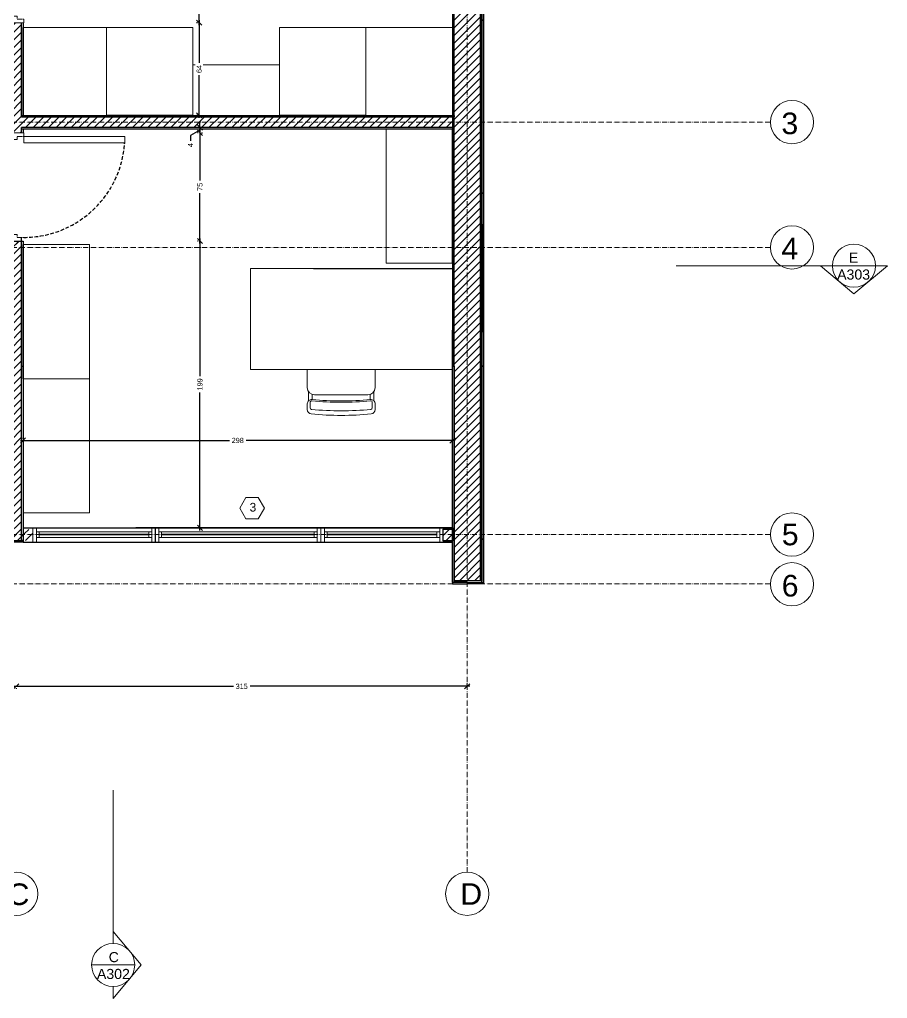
# Model space of a CAD drawing. Header units: centimetres. Extents: x -1332 to 7887, y -608 to 4152.
# Drawn here: x 3954 to 4556, y -608 to 71 of the extents above; entities that cross this region are included whole.
import ezdxf

# ---------------------------------------------------------------- set-up
doc = ezdxf.new("R2010")
doc.units = ezdxf.units.CM
doc.header["$MEASUREMENT"] = 0
for name, pattern in [('ACAD_ISO10W100', [18, 12, -3, 0, -3]), ('CENTER', [2, 1.25, -0.25, 0.25, -0.25]), ('HIDDEN', [0.375, 0.25, -0.125])]:
    doc.linetypes.add(name, pattern=pattern)
doc.layers.get('DEFPOINTS').update_dxf_attribs({"color": 210})
doc.layers.add('ARREDI', color=252, linetype='Continuous', lineweight=18)
doc.layers.add('NUMERAZIONE', color=30, linetype='Continuous', lineweight=5)
for name, color, linetype in [('INFISSI', 130, 'Continuous'), ('quote nuove', 253, 'Continuous'), ('STRUTTURA', 7, 'Continuous')]:
    doc.layers.add(name, color=color, linetype=linetype)
doc.styles.add('ARIAL', font='Arial.ttf')
doc.styles.get("Standard").update_dxf_attribs({"font": 'Arial.ttf'})
doc.dimstyles.new('TICK_36', dxfattribs={"dimtxt": 3.6, "dimasz": 3.6, "dimexe": 1.8, "dimexo": 1.2, "dimgap": 1.8, "dimtad": 0, "dimdec": 0, "dimzin": 0, "dimdsep": 46, "dimtxsty": 'ARIAL', "dimblk": 'OBLIQUE', "dimcen": 1.8, "dimdle": 1.8, "dimclrd": 256, "dimclrt": 256, "dimadec": 0, "dimazin": 0, "dimtfac": 1, "dimtdec": 0, "dimtmove": 1, "dimatfit": 3, "dimldrblk": 'OPEN90', "dimfxl": 1, "dimtfill": 1, "dimtolj": 1, "dimtzin": 0, "dimarcsym": 0})

# ---------------------------------------------------------------- blocks, each defined once
blk = doc.blocks.new('_Oblique')
at = {"color": 0, "linetype": 'ByBlock', "lineweight": -2}
blk.add_line((-0.5, -0.5), (0.5, 0.5), dxfattribs=at)
blk = doc.blocks.new('*D128')
at = {"layer": 'DEFPOINTS', "color": 0, "transparency": 16777216}
for p in [(3951.65, -391.09), (4264.42, -391.09), (4264.42, -391.09)]:
    blk.add_point(p, dxfattribs=at)
at = {"layer": 'quote nuove', "lineweight": -2, "transparency": 16777216}
for p, q in [((3949.85, -391.09), (4102.25, -391.09)), ((4266.22, -391.09), (4113.83, -391.09))]:
    blk.add_line(p, q, dxfattribs=at)
at = {"layer": 'quote nuove', "color": 0, "lineweight": -2, "transparency": 16777216}
for p, q in [((3951.65, -392.29), (3951.65, -392.89)), ((4264.42, -389.89), (4264.42, -389.29))]:
    blk.add_line(p, q, dxfattribs=at)
at = {"layer": 'quote nuove', "lineweight": -2, "transparency": 16777216, "xscale": 3.6, "yscale": 3.6, "zscale": 3.6, "rotation": 180}
blk.add_blockref('_Oblique', (3951.65, -391.09), dxfattribs=at)
at = {"layer": 'quote nuove', "lineweight": -2, "transparency": 16777216, "xscale": 3.6, "yscale": 3.6, "zscale": 3.6}
blk.add_blockref('_Oblique', (4264.42, -391.09), dxfattribs=at)
at = {"layer": 'quote nuove', "lineweight": 0, "transparency": 16777216, "insert": (4108.04, -391.09), "char_height": 3.6, "attachment_point": 5, "style": 'ARIAL', "bg_fill": 3, "box_fill_scale": 1.25, "bg_fill_color": 256, "bg_fill_true_color": 13158600, "bg_fill_transparency": 0}
blk.add_mtext('\\A1;315', dxfattribs=at)
blk = doc.blocks.new('_Open90')
at = {"color": 0, "linetype": 'ByBlock', "lineweight": -2}
for p, q in [((0, 0), (-1, 0)), ((-0.5, 0.5), (0, 0)), ((0, 0), (-0.5, -0.5))]:
    blk.add_line(p, q, dxfattribs=at)
blk = doc.blocks.new('*D180')
at = {"layer": 'DEFPOINTS', "color": 0, "transparency": 16777216}
for p in [(3956.4, -220.54), (4254.2, -220.54), (4254.2, -220.54)]:
    blk.add_point(p, dxfattribs=at)
at = {"layer": 'quote nuove', "lineweight": -2, "transparency": 16777216}
for p, q in [((3954.6, -220.54), (4099.49, -220.54)), ((4256, -220.54), (4111.11, -220.54))]:
    blk.add_line(p, q, dxfattribs=at)
at = {"layer": 'quote nuove', "color": 0, "lineweight": -2, "transparency": 16777216}
for p, q in [((3956.4, -219.34), (3956.4, -218.74)), ((4254.2, -219.34), (4254.2, -218.74))]:
    blk.add_line(p, q, dxfattribs=at)
at = {"layer": 'quote nuove', "lineweight": -2, "transparency": 16777216, "xscale": 3.6, "yscale": 3.6, "zscale": 3.6, "rotation": 180}
blk.add_blockref('_Oblique', (3956.4, -220.54), dxfattribs=at)
at = {"layer": 'quote nuove', "lineweight": -2, "transparency": 16777216, "xscale": 3.6, "yscale": 3.6, "zscale": 3.6}
blk.add_blockref('_Oblique', (4254.2, -220.54), dxfattribs=at)
at = {"layer": 'quote nuove', "lineweight": 0, "transparency": 16777216, "insert": (4105.3, -220.54), "char_height": 3.6, "attachment_point": 5, "style": 'ARIAL', "bg_fill": 3, "box_fill_scale": 1.25, "bg_fill_color": 256, "bg_fill_true_color": 13158600, "bg_fill_transparency": 0}
blk.add_mtext('\\A1;298', dxfattribs=at)
blk = doc.blocks.new('*D138')
at = {"layer": 'DEFPOINTS', "color": 0, "transparency": 16777216}
for p in [(4078.55, 69.29), (4078.55, 5.01), (4078.55, 5.01)]:
    blk.add_point(p, dxfattribs=at)
at = {"layer": 'quote nuove', "color": 0, "lineweight": -2, "transparency": 16777216}
for p, q in [((4077.35, 69.29), (4076.75, 69.29)), ((4077.35, 5.01), (4076.75, 5.01))]:
    blk.add_line(p, q, dxfattribs=at)
at = {"layer": 'quote nuove', "lineweight": -2, "transparency": 16777216}
for p, q in [((4078.55, 71.09), (4078.55, 41.53)), ((4078.55, 3.21), (4078.55, 32.77))]:
    blk.add_line(p, q, dxfattribs=at)
at = {"layer": 'quote nuove', "lineweight": -2, "transparency": 16777216, "xscale": 3.6, "yscale": 3.6, "zscale": 3.6}
for p, rotation in [((4078.55, 69.29), 90), ((4078.55, 5.01), 270)]:
    blk.add_blockref('_Oblique', p, dxfattribs=dict(at, rotation=rotation))
at = {"layer": 'quote nuove', "lineweight": 0, "transparency": 16777216, "insert": (4078.55, 37.15), "char_height": 3.6, "attachment_point": 5, "rotation": 90, "style": 'ARIAL', "bg_fill": 3, "box_fill_scale": 1.25, "bg_fill_color": 256, "bg_fill_true_color": 13158600, "bg_fill_transparency": 0}
blk.add_mtext('\\A1;64', dxfattribs=at)
blk = doc.blocks.new('*D139')
at = {"layer": 'DEFPOINTS', "color": 0, "transparency": 16777216}
for p in [(4078.55, 144.29), (4078.55, 144.29), (4078.55, 69.29)]:
    blk.add_point(p, dxfattribs=at)
at = {"layer": 'quote nuove', "color": 0, "lineweight": -2, "transparency": 16777216}
for p, q in [((4077.35, 144.29), (4076.75, 144.29)), ((4077.35, 69.29), (4076.75, 69.29))]:
    blk.add_line(p, q, dxfattribs=at)
at = {"layer": 'quote nuove', "lineweight": -2, "transparency": 16777216}
for p, q in [((4078.55, 146.09), (4078.55, 111.17)), ((4078.55, 67.49), (4078.55, 102.41))]:
    blk.add_line(p, q, dxfattribs=at)
at = {"layer": 'quote nuove', "lineweight": -2, "transparency": 16777216, "xscale": 3.6, "yscale": 3.6, "zscale": 3.6}
for p, rotation in [((4078.55, 144.29), 90), ((4078.55, 69.29), 270)]:
    blk.add_blockref('_Oblique', p, dxfattribs=dict(at, rotation=rotation))
at = {"layer": 'quote nuove', "lineweight": 0, "transparency": 16777216, "insert": (4078.55, 106.79), "char_height": 3.6, "attachment_point": 5, "rotation": 90, "style": 'ARIAL', "bg_fill": 3, "box_fill_scale": 1.25, "bg_fill_color": 256, "bg_fill_true_color": 13158600, "bg_fill_transparency": 0}
blk.add_mtext('\\A1;75', dxfattribs=at)
blk = doc.blocks.new('*D189')
at = {"layer": 'DEFPOINTS', "color": 0, "transparency": 16777216}
for p in [(4079.08, -3.49), (4079.08, -7.08), (4079.08, -7.08)]:
    blk.add_point(p, dxfattribs=at)
at = {"layer": 'quote nuove', "lineweight": -2, "transparency": 16777216}
for p, q in [((4079.08, -3.49), (4079.08, 0.11)), ((4079.08, -5.28), (4072.58, -9.07)), ((4079.08, -3.49), (4079.08, -7.08)), ((4079.08, -3.49), (4079.08, -7.08)), ((4072.58, -9.07), (4072.58, -12.67)), ((4079.08, -7.08), (4079.08, -10.68))]:
    blk.add_line(p, q, dxfattribs=at)
at = {"layer": 'quote nuove', "color": 0, "lineweight": -2, "transparency": 16777216}
for p, q in [((4077.88, -3.49), (4077.28, -3.49)), ((4077.88, -7.08), (4077.28, -7.08))]:
    blk.add_line(p, q, dxfattribs=at)
at = {"layer": 'quote nuove', "lineweight": -2, "transparency": 16777216, "xscale": 3.6, "yscale": 3.6, "zscale": 3.6}
for p, rotation in [((4079.08, -3.49), 270), ((4079.08, -7.08), 90)]:
    blk.add_blockref('_Oblique', p, dxfattribs=dict(at, rotation=rotation))
at = {"layer": 'quote nuove', "lineweight": 0, "transparency": 16777216, "insert": (4072.58, -15.71), "char_height": 3.6, "attachment_point": 5, "rotation": 90, "style": 'ARIAL', "bg_fill": 3, "box_fill_scale": 1.25, "bg_fill_color": 256, "bg_fill_true_color": 13158600, "bg_fill_transparency": 0}
blk.add_mtext('\\A1;4', dxfattribs=at)
blk = doc.blocks.new('*D140')
at = {"layer": 'DEFPOINTS', "color": 0, "transparency": 16777216}
for p in [(4079.08, -7.08), (4079.08, -82.17), (4079.08, -82.17)]:
    blk.add_point(p, dxfattribs=at)
at = {"layer": 'quote nuove', "lineweight": -2, "transparency": 16777216}
for p, q in [((4079.08, -5.28), (4079.08, -40.25)), ((4079.08, -83.97), (4079.08, -49))]:
    blk.add_line(p, q, dxfattribs=at)
at = {"layer": 'quote nuove', "color": 0, "lineweight": -2, "transparency": 16777216}
for p, q in [((4080.28, -7.08), (4080.88, -7.08)), ((4077.88, -82.17), (4077.28, -82.17))]:
    blk.add_line(p, q, dxfattribs=at)
at = {"layer": 'quote nuove', "lineweight": -2, "transparency": 16777216, "xscale": 3.6, "yscale": 3.6, "zscale": 3.6}
for p, rotation in [((4079.08, -7.08), 90), ((4079.08, -82.17), 270)]:
    blk.add_blockref('_Oblique', p, dxfattribs=dict(at, rotation=rotation))
at = {"layer": 'quote nuove', "lineweight": 0, "transparency": 16777216, "insert": (4079.08, -44.63), "char_height": 3.6, "attachment_point": 5, "rotation": 90, "style": 'ARIAL', "bg_fill": 3, "box_fill_scale": 1.25, "bg_fill_color": 256, "bg_fill_true_color": 13158600, "bg_fill_transparency": 0}
blk.add_mtext('\\A1;75', dxfattribs=at)
blk = doc.blocks.new('*D190')
at = {"layer": 'DEFPOINTS', "color": 0, "transparency": 16777216}
for p in [(4079.08, -82.17), (4079.08, -281.09), (4079.08, -281.09)]:
    blk.add_point(p, dxfattribs=at)
at = {"layer": 'quote nuove', "lineweight": -2, "transparency": 16777216}
for p, q in [((4079.08, -80.37), (4079.08, -176.02)), ((4079.08, -282.89), (4079.08, -187.24))]:
    blk.add_line(p, q, dxfattribs=at)
at = {"layer": 'quote nuove', "color": 0, "lineweight": -2, "transparency": 16777216}
for p, q in [((4077.88, -82.17), (4077.28, -82.17)), ((4077.88, -281.09), (4077.28, -281.09))]:
    blk.add_line(p, q, dxfattribs=at)
at = {"layer": 'quote nuove', "lineweight": -2, "transparency": 16777216, "xscale": 3.6, "yscale": 3.6, "zscale": 3.6}
for p, rotation in [((4079.08, -82.17), 90), ((4079.08, -281.09), 270)]:
    blk.add_blockref('_Oblique', p, dxfattribs=dict(at, rotation=rotation))
at = {"layer": 'quote nuove', "lineweight": 0, "transparency": 16777216, "insert": (4079.08, -181.63), "char_height": 3.6, "attachment_point": 5, "rotation": 90, "style": 'ARIAL', "bg_fill": 3, "box_fill_scale": 1.25, "bg_fill_color": 256, "bg_fill_true_color": 13158600, "bg_fill_transparency": 0}
blk.add_mtext('\\A1;199', dxfattribs=at)

msp = doc.modelspace()

# ---------------------------------------------------------------- hatches: boundary and pattern name
at = {"layer": 'ARREDI'}
h = msp.add_hatch(dxfattribs=at)
h.set_pattern_fill('ANSI31', color=0, scale=30)
h.paths.add_polyline_path([(3651.37, -84.15), (3699.94, -84.15), (3699.94, -83.09), (3645.9, -83.15), (3645.9, -86.59), (3651.37, -86.59)])
h.paths.add_polyline_path([(3651.37, -86.59), (3645.9, -86.59), (3645.9, -90.02), (3699.94, -90.02), (3699.94, -89.11), (3651.37, -89.11)])
h.paths.add_polyline_path([(3865.65, -82.92), (3776.61, -83.01), (3776.61, -86.59), (3865.65, -86.59)])
h.paths.add_polyline_path([(3865.65, -86.59), (3776.61, -86.59), (3776.61, -90.02), (3865.65, -90.03)])
h.paths.add_polyline_path([(3947.9, -86.59), (3865.65, -86.59), (3865.65, -90.03), (3947.9, -90.03)])
h.paths.add_polyline_path([(3947.9, -82.83), (3865.65, -82.92), (3865.65, -86.59), (3947.9, -86.59)])
h.paths.add_polyline_path([(3955.4, -82.17), (3951.65, -82.17), (3951.65, -86.59), (3955.4, -86.59)])
h.paths.add_polyline_path([(3951.65, -82.17), (3947.9, -82.17), (3947.9, -86.59), (3951.65, -86.59)])
h.paths.add_polyline_path([(3951.65, -285.84), (3865.65, -285.84), (3865.65, -289.99), (3951.65, -289.99)])
h.paths.add_polyline_path([(3955.4, -285.84), (3951.65, -285.84), (3951.65, -289.99), (3955.4, -289.99)])
h.paths.add_polyline_path([(3865.65, -285.84), (3850.9, -285.84), (3850.9, -289.99), (3865.65, -289.99)])
h.paths.add_polyline_path([(3865.65, -282.49), (3850.9, -282.49), (3850.9, -285.84), (3865.65, -285.84)])
h.paths.add_polyline_path([(3765.9, -285.84), (3645.9, -285.84), (3645.9, -288.99), (3645.9, -289.99), (3765.9, -289.99)])
h.paths.add_polyline_path([(3765.9, -282.49), (3689.16, -282.49), (3689.16, -285.84), (3765.9, -285.84)])
h.paths.add_polyline_path([(3689.16, -282.49), (3645.9, -282.49), (3645.9, -285.84), (3689.16, -285.84)])
h.paths.add_polyline_path([(3951.65, 0.29), (3947.9, 0.29), (3947.9, -7.17), (3951.65, -7.17)])
h.paths.add_polyline_path([(3951.65, 69.29), (3947.9, 69.29), (3947.9, 0.29), (3951.65, 0.29)])
h.paths.add_polyline_path([(4254.2, 4.01), (3955.4, 4.01), (3955.4, 6.01), (3955.4, 69.29), (3951.65, 69.29), (3951.65, 0.29), (4254.2, 0.29)])
h.paths.add_polyline_path([(4254.2, 0.29), (3951.65, 0.29), (3951.65, -7.17), (3955.4, -7.17), (3955.4, -4.49), (3955.4, -3.49), (4254.2, -3.49)])
h.paths.add_polyline_path([(4089.78, -3.49), (4089.78, 3.01)])
h = msp.add_hatch(dxfattribs=at)
h.set_pattern_fill('ANSI31', color=0, scale=30)
h.paths.add_polyline_path([(3947.9, -282.49), (3865.65, -282.49), (3865.65, -285.84), (3947.9, -285.84)])
h.paths.add_polyline_path([(3955.4, -82.83), (3951.65, -82.83), (3951.65, -285.84), (3955.4, -285.84)])
h.paths.add_polyline_path([(3951.65, -86.59), (3947.9, -86.59), (3947.9, -168.99), (3947.9, -281.49), (3947.9, -289.99), (3951.65, -289.99)])
at = {"layer": 'STRUTTURA'}
h = msp.add_hatch(dxfattribs=at)
h.set_pattern_fill('ANSI31', color=0, scale=30)
h.paths.add_polyline_path([(4274.56, 429.95), (4255.4, 429.82), (4255.4, -317.79), (4274.61, -317.79)])
h = msp.add_hatch(dxfattribs=at)
h.set_pattern_fill('ANSI31', color=256, scale=30)
h.paths.add_polyline_path([(4247.21, 409.45), (4247.21, 402.43), (4254.2, 402.43), (4254.2, 409.45)])
h.paths.add_polyline_path([(3955.4, 409.71), (3948.15, 409.71), (3948.15, 402.21), (3948.15, 144.29), (3955.4, 144.29), (3955.4, 311.01), (3955.4, 311.01)])
h.paths.add_polyline_path([(3948.15, 409.71), (3850.6, 409.71), (3850.6, 402.21), (3948.15, 402.21)])
h.paths.add_polyline_path([(3765.9, 409.71), (3645.9, 409.71), (3645.9, 408.71), (3645.9, 402.21), (3765.9, 402.21)])
h.paths.add_polyline_path([(3869.4, 402.21), (3861.9, 402.21), (3861.9, 281.21), (3861.9, 144.29), (3869.4, 144.29)])
h.paths.add_polyline_path([(3963.17, -282.17), (3957.5, -282.26), (3957.5, -289.9), (3963.17, -289.9)])
h.paths.add_polyline_path([(3957.45, -282.26), (3955.35, -282.26), (3955.4, -289.86), (3957.5, -289.86)])
h.paths.add_polyline_path([(4254.2, -282.08), (4247.85, -282.08), (4247.85, -290.08), (4254.2, -290.08)])

# ---------------------------------------------------------------- linework, layer by layer
at = {"layer": 'ARREDI'}
for p, q in [((4014.2, 5.01), (4014.2, 66.01)), ((4074.2, 66.01), (4074.2, 5.01)), ((4134.2, 5.01), (4134.2, 66.01)), ((4254.2, 66.01), (4194.2, 66.01)), ((4194.2, 66.01), (4194.2, 5.01)), ((4208.2, -4.49), (4208.2, -97.49)), ((3956.4, -84.7), (4002.4, -84.7)), ((4002.4, -84.7), (4002.4, -177.7)), ((4254.2, -101.25), (4114.2, -101.25)), ((4114.2, -101.25), (4114.2, -171.25)), ((4208.2, -97.49), (4254.2, -97.49)), ((4114.2, -171.25), (4254.2, -171.25)), ((4153.54, -183.87), (4153.54, -170.97)), ((4200.54, -170.97), (4200.54, -183.87)), ((4002.4, -177.7), (3956.4, -177.7)), ((4002.4, -270.7), (4002.4, -177.7)), ((4154.43, -193.01), (4154.43, -186.71)), ((4156.93, -192.19), (4156.93, -188.6)), ((4195.54, -188.87), (4158.54, -188.87)), ((4197.16, -192.19), (4197.16, -188.6)), ((4199.66, -193.01), (4199.66, -186.71)), ((4153.54, -199.16), (4153.54, -195.14)), ((4155.54, -198), (4155.54, -194.05)), ((4198.54, -194.05), (4198.54, -198)), ((4200.54, -195.14), (4200.54, -199.16)), ((3956.4, -270.7), (4002.4, -270.7))]:
    msp.add_line(p, q, dxfattribs=at)
at = {"layer": 'ARREDI', "lineweight": 0}
for p, q in [((4014.2, 66.01), (4014.2, 66.01)), ((4074.2, 66.01), (4074.2, 41.01)), ((4074.2, 40.01), (4074.2, 65.01)), ((4134.2, 41.01), (4134.2, 66.01)), ((4134.2, 66.01), (4194.2, 66.01)), ((4074.2, 5.01), (4074.2, 40.01)), ((4074.2, 5.01), (4074.2, 40.01)), ((4074.2, 40.01), (4134.2, 40.01))]:
    msp.add_line(p, q, dxfattribs=at)
at = {"layer": 'ARREDI'}
for centre, radius, start, end in [((4158.54, -183.87), 5, 180, 270), ((4195.54, -183.87), 5, 270, 0), ((4156.54, -195.14), 3, 84.35268, 180), ((4156.54, -194.05), 1, 84.35268, 180), ((4177.04, 13.26), 207.32, 264.35268, 275.64732), ((4177.04, 12.17), 205.32, 264.35268, 275.64732), ((4197.54, -195.14), 3, 0, 95.64732), ((4197.54, -194.05), 1, 0, 95.64732), ((4156.54, -199.16), 3, 180, 264.45941), ((4156.54, -198), 1, 180, 264.45941), ((4177.04, 12.17), 215.32, 264.45941, 275.54059), ((4177.04, 13.33), 213.32, 264.45941, 275.54059), ((4197.54, -198), 1, 275.54059, 0), ((4197.54, -199.16), 3, 275.54059, 0)]:
    msp.add_arc(centre, radius, start, end, dxfattribs=at)
at = {"layer": 'INFISSI', "linetype": 'ByBlock'}
for p, q in [((3956.4, -281.09), (4254.2, -281.08)), ((3956.4, -291.09), (4254.2, -291.08))]:
    msp.add_line(p, q, dxfattribs=at)
at = {"layer": 'INFISSI', "color": 4, "lineweight": 0}
for p, q in [((3965.67, -283.84), (3967.67, -283.84)), ((3967.67, -283.84), (3967.67, -287.84)), ((3967.67, -283.84), (4043.67, -283.84)), ((4045.67, -283.84), (4043.67, -283.84)), ((4043.67, -283.84), (4043.67, -287.84)), ((4043.67, -283.84), (4043.67, -287.84)), ((4045.67, -285.84), (4045.67, -283.84)), ((4050.52, -281.09), (4162.85, -281.09)), ((4050.52, -283.84), (4052.52, -283.84)), ((4052.52, -283.84), (4052.52, -287.84)), ((4063.99, -281.09), (4148.99, -281.09)), ((4160.35, -283.84), (4158.35, -283.84)), ((4158.35, -283.84), (4158.35, -287.84)), ((4158.35, -283.84), (4158.35, -287.84)), ((4160.35, -285.84), (4160.35, -283.84)), ((4162.85, -281.09), (4247.85, -281.09)), ((4165.35, -283.84), (4167.35, -283.84)), ((4167.35, -283.84), (4167.35, -287.84)), ((4167.35, -283.84), (4243.35, -283.84)), ((4245.35, -283.84), (4243.35, -283.84)), ((4243.35, -283.84), (4243.35, -287.84)), ((4243.35, -283.84), (4243.35, -287.84)), ((4245.35, -285.84), (4245.35, -283.84)), ((3965.67, -285.84), (3965.67, -287.84)), ((3967.67, -287.84), (3965.67, -287.84)), ((3965.67, -287.84), (3966.8, -287.84)), ((3967.67, -286.09), (3967.67, -285.59)), ((3967.67, -285.59), (4043.67, -285.59)), ((4043.67, -286.09), (3967.67, -286.09)), ((4043.67, -287.84), (3967.67, -287.84)), ((4043.67, -285.59), (4042.48, -285.59)), ((4042.48, -286.09), (4043.67, -286.09)), ((4043.67, -285.84), (4043.67, -285.59)), ((4043.67, -287.84), (4045.67, -287.84)), ((4050.52, -287.84), (4051.38, -287.84)), ((4052.52, -287.84), (4050.52, -287.84)), ((4050.52, -291.09), (4162.85, -291.09)), ((4052.52, -286.09), (4052.52, -285.59)), ((4158.35, -287.84), (4052.52, -287.84)), ((4063.99, -291.09), (4148.99, -291.09)), ((4158.35, -285.59), (4157.17, -285.59)), ((4157.17, -286.09), (4158.35, -286.09)), ((4158.35, -285.84), (4158.35, -285.59)), ((4158.35, -287.84), (4160.35, -287.84)), ((4162.85, -291.09), (4247.85, -291.09)), ((4167.35, -287.84), (4165.35, -287.84)), ((4167.35, -286.09), (4167.35, -285.59)), ((4167.35, -285.59), (4243.35, -285.59)), ((4243.35, -286.09), (4167.35, -286.09)), ((4243.35, -287.84), (4167.35, -287.84)), ((4243.35, -285.59), (4242.17, -285.59)), ((4242.17, -286.09), (4243.35, -286.09)), ((4243.35, -285.84), (4243.35, -285.59)), ((4243.35, -287.84), (4245.35, -287.84)), ((4247.85, -291.08), (4247.85, -290.08))]:
    msp.add_line(p, q, dxfattribs=at)
at = {"layer": 'INFISSI', "color": 4, "linetype": 'CENTER', "lineweight": 0}
for points in [[(3956.9, 71.79), (3956.9, 69.29), (3947.9, 69.29), (3947.9, 73.79), (3952.4, 73.79), (3952.4, 71.79), (3956.9, 71.79)], [(3956.9, -9.67), (3956.9, -7.17), (3947.9, -7.17), (3947.9, -11.67), (3952.4, -11.67), (3952.4, -9.67), (3956.9, -9.67)], [(3955.4, -79.67), (3955.4, -82.17), (3947.9, -82.17), (3947.9, -77.67), (3952.4, -77.67), (3952.4, -79.67), (3956.9, -79.67)]]:
    msp.add_lwpolyline(points, dxfattribs=at)
at = {"layer": 'INFISSI', "color": 4, "linetype": 'Continuous', "lineweight": 0}
msp.add_lwpolyline([(4026.9, -14.17), (3956.9, -14.17), (3956.9, -9.67), (4026.9, -9.67), (4026.9, -14.17)], dxfattribs=at)
at = {"layer": 'INFISSI', "color": 4, "linetype": 'ByBlock', "lineweight": 0}
for points in [[(3963.17, -281.09), (3965.67, -281.09), (3965.67, -291.09), (3963.17, -291.09)], [(4245.35, -281.09), (4247.85, -281.09), (4247.85, -291.09), (4245.35, -291.09)]]:
    msp.add_lwpolyline(points, close=True, dxfattribs=at)
at = {"layer": 'INFISSI', "linetype": 'ByBlock'}
for points in [[(4254.2, -281.09), (4034.54, -281.09)], [(4039.05, -291.09), (4254.2, -291.09)]]:
    msp.add_lwpolyline(points, dxfattribs=at)
at = {"layer": 'INFISSI', "color": 4, "lineweight": 0}
for points in [[(4045.67, -281.09), (4048.17, -281.09), (4048.17, -291.09), (4045.67, -291.09)], [(4048.02, -281.09), (4050.52, -281.09), (4050.52, -291.09), (4048.02, -291.09)], [(4160.35, -281.09), (4162.85, -281.09), (4162.85, -291.09), (4160.35, -291.09)], [(4162.85, -281.09), (4165.35, -281.09), (4165.35, -291.09), (4162.85, -291.09)]]:
    msp.add_lwpolyline(points, close=True, dxfattribs=at)
at = {"layer": 'INFISSI', "color": 4, "linetype": 'HIDDEN', "lineweight": -2, "ltscale": 10}
msp.add_arc((3956.8, -9.4), 70.27, 270.08643, 356.10934, dxfattribs=at)
at = {"layer": 'NUMERAZIONE', "lineweight": 0}
for p, q in [((4509.3, -99.31), (4409.3, -99.31)), ((4532.54, -118.71), (4509.3, -99.31)), ((4509.3, -99.31), (4555.78, -99.31)), ((4532.54, -118.71), (4555.78, -99.31)), ((4018.91, -569.39), (4018.81, -463.03)), ((4038.3, -584.35), (4018.91, -561.11)), ((4033.86, -584.35), (4003.96, -584.35)), ((4038.3, -584.35), (4018.91, -607.59)), ((4018.91, -607.59), (4018.91, -599.3))]:
    msp.add_line(p, q, dxfattribs=at)
at = {"layer": 'NUMERAZIONE'}
msp.add_lwpolyline([(4123.79, -267.5), (4119.51, -260.09), (4110.96, -260.09), (4106.69, -267.5), (4110.96, -274.9), (4119.51, -274.9)], close=True, dxfattribs=at)
at = {"layer": 'NUMERAZIONE', "lineweight": 0}
for centre in [(4532.54, -99.31), (4018.91, -584.35)]:
    msp.add_circle(centre, 14.95, dxfattribs=at)
at = {"layer": 'quote nuove', "color": 253, "linetype": 'ACAD_ISO10W100', "lineweight": 0, "ltscale": 0.3}
for p, q in [((4264.42, -520.09), (4264.41, 632.12)), ((4474.61, 0.29), (3624.3, 0.29)), ((4474.61, -86.59), (3622.84, -86.59)), ((4474.61, -285.84), (3624.3, -285.84)), ((4474.61, -320.09), (3624.3, -320.09))]:
    msp.add_line(p, q, dxfattribs=at)
at = {"layer": 'quote nuove', "color": 253, "lineweight": 0}
for centre in [(4489.61, 0.29), (4489.61, -86.59), (4489.61, -285.81), (4489.61, -320.3), (3951.65, -535.04), (4264.41, -535)]:
    msp.add_circle(centre, 15, dxfattribs=at)
at = {"layer": 'STRUTTURA'}
for p, q in [((4275.81, 265.21), (4275.81, 65.21)), ((3956.4, 6.01), (3956.4, 66.01)), ((3955.4, 4.01), (3955.4, 6.01)), ((3955.4, 5.01), (4254.2, 5.01)), ((3955.4, 4.01), (4254.2, 4.01)), ((3956.4, 5.01), (3956.4, 6.01)), ((4074.2, 5.01), (4014.2, 5.01)), ((4194.2, 5.01), (4134.2, 5.01)), ((4255.4, 5.01), (4255.4, 4.01)), ((4254.13, -3.49), (3955.4, -3.49)), ((3955.4, -4.49), (3955.4, -3.49)), ((4254.2, -4.49), (3955.4, -4.49)), ((4254.2, -4.49), (4208.2, -4.49)), ((4254.2, -4.49), (4219.2, -4.49)), ((4254.2, -97.49), (4254.2, -4.49)), ((4275.81, -145.49), (4275.81, -70.49)), ((3948.9, -82.17), (3956.4, -82.17)), ((3956.4, -177.7), (3956.4, -84.7)), ((3956.4, -90.7), (3956.4, -150.7)), ((4254.2, -214.01), (4254.2, -144.01)), ((4275.81, -145.49), (4275.81, -220.49)), ((4254.2, -214.01), (4254.2, -154.01)), ((4254.2, -282.08), (4247.85, -282.08)), ((4254.2, -281.08), (4254.2, -282.08)), ((4247.85, -290.08), (4254.2, -290.08))]:
    msp.add_line(p, q, dxfattribs=at)
at = {"layer": 'STRUTTURA', "lineweight": 0}
msp.add_line((4074.2, 66.01), (3956.4, 66.01), dxfattribs=at)
at = {"layer": 'STRUTTURA', "linetype": 'Continuous'}
msp.add_line((4157.86, -101.25), (4254.2, -101.25), dxfattribs=at)
at = {"layer": 'STRUTTURA'}
for points in [[(4255.4, 429.82), (4273.41, 429.82), (4273.41, -317.79), (4255.4, -317.79)], [(4274.61, -317.79), (4255.4, -317.79), (4255.4, 429.81), (4274.61, 429.81)], [(4274.61, 71.01), (4274.61, 191.01), (4275.81, 191.01), (4275.81, 71.01)], [(4274.61, -48.99), (4274.61, 71.01), (4275.81, 71.01), (4275.81, -48.99)], [(4274.61, -168.99), (4274.61, -48.99), (4275.81, -48.99), (4275.81, -168.99)], [(3956.4, -168.99), (3956.4, -289.99), (3955.4, -289.99), (3955.4, -168.99)], [(4254.2, -288.99), (4254.2, -168.99), (4255.4, -168.99), (4255.4, -288.99)], [(4274.61, -288.99), (4274.61, -168.99), (4275.81, -168.99), (4275.81, -288.99)], [(3956.4, -289.99), (3956.4, -291.09), (3850.9, -291.09), (3850.9, -289.99)], [(4274.61, -318.99), (4274.61, -288.99), (4275.81, -288.99), (4275.81, -318.99)]]:
    msp.add_lwpolyline(points, close=True, dxfattribs=at)
for points in [[(4255.4, 4.01), (4255.4, 193.51), (4254.2, 193.51), (4254.2, 4.01)], [(3955.4, 5.01), (3955.4, 69.29)], [(3956.4, 69.29), (3956.4, 5.01)], [(4254.2, 7.38), (4254.2, -168.99), (4255.4, -168.99), (4255.4, 4.01)], [(3955.4, -7.08), (3955.4, -4.49)], [(3956.4, -4.49), (3956.4, -7.08)], [(3955.4, -168.99), (3955.4, -168.99), (3955.4, -79.67)], [(3956.4, -82.17), (3956.4, -168.99)], [(4255.04, -288.99), (4255.4, -288.99), (4255.4, -318.99), (4254.2, -318.99), (4254.2, -288.99)], [(4264.41, -318.99), (4254.2, -318.99), (4254.2, -320.09), (4264.41, -320.09)], [(4264.41, -318.99), (4255.4, -318.99), (4255.4, -317.79), (4264.41, -317.79)], [(4264.41, -318.99), (4274.61, -318.99), (4274.61, -317.79), (4264.41, -317.79)], [(4264.41, -318.99), (4275.81, -318.99), (4275.81, -320.09), (4264.41, -320.09)]]:
    msp.add_lwpolyline(points, dxfattribs=at)
at = {"layer": 'STRUTTURA', "linetype": 'ByBlock'}
msp.add_lwpolyline([(4247.85, -282.08), (4254.2, -282.08), (4254.2, -290.08), (4247.85, -290.08)], close=True, dxfattribs=at)

# ---------------------------------------------------------------- texts
at = {"layer": 'NUMERAZIONE', "lineweight": 0, "char_height": 7, "attachment_point": 7}
for s, insert in [('\\pt7,14;   E\\P\\pi-7,l7,tz;A303', (4520.92, -109.01)), ('\\pi-7,l7;   C\\PA302', (4007.67, -594.21))]:
    msp.add_mtext_dynamic_manual_height_columns(s, width=18.8196, gutter_width=12.5, heights=[0], dxfattribs=dict(at, insert=insert))
at = {"layer": 'NUMERAZIONE', "ltscale": 0.1, "insert": (4113.46, -263.85), "char_height": 6, "attachment_point": 1}
msp.add_mtext_dynamic_manual_height_columns('3', width=0.5819, gutter_width=12.5, heights=[0], dxfattribs=at)
at = {"layer": 'quote nuove', "color": 253, "lineweight": 0, "char_height": 15, "attachment_point": 1}
for s, insert in [('3', (4482.29, 6.93)), ('4', (4482.29, -79.94)), ('5', (4482.56, -278.24)), ('6', (4482.51, -313.78)), ('C', (3945.69, -527.81)), ('D', (4259.63, -527.64))]:
    msp.add_mtext_dynamic_manual_height_columns(s, width=15.1923, gutter_width=12.5, heights=[0], dxfattribs=dict(at, insert=insert))

# ---------------------------------------------------------------- next in the draw order: dimensions: what is measured, and where the dimension line sits
at = {"layer": 'quote nuove', "color": 253, "lineweight": 0}
dim = msp.add_linear_dim(base=(4078.55, 5.01), p1=(4078.55, 69.29), p2=(4078.55, 5.01), angle=90, dimstyle='TICK_36', dxfattribs=at)
dim.commit()
dim.dimension.update_dxf_attribs({"geometry": '*D138', "text_midpoint": (4078.55, 37.15)})
dim = msp.add_linear_dim(base=(4254.2, -220.54), p1=(3956.4, -220.54), p2=(4254.2, -220.54), dimstyle='TICK_36', dxfattribs=at)
dim.commit()
dim.dimension.update_dxf_attribs({"geometry": '*D180', "text_midpoint": (4105.3, -220.54)})
dim = msp.add_linear_dim(base=(4264.42, -391.09), p1=(3951.65, -391.09), p2=(4264.42, -391.09), text='315', dimstyle='TICK_36', dxfattribs=at)
dim.commit()
dim.dimension.update_dxf_attribs({"geometry": '*D128', "text_midpoint": (4108.04, -391.09)})

# ---------------------------------------------------------------- next in the draw order: dimensions: what is measured, and where the dimension line sits
dim = msp.add_linear_dim(base=(4078.55, 144.29), p1=(4078.55, 69.29), p2=(4078.55, 144.29), angle=90, dimstyle='TICK_36', dxfattribs=at)
dim.commit()
dim.dimension.update_dxf_attribs({"geometry": '*D139', "text_midpoint": (4078.55, 106.79)})
dim = msp.add_linear_dim(base=(4079.08, -7.08), p1=(4079.08, -3.49), p2=(4079.08, -7.08), angle=90, dimstyle='TICK_36', dxfattribs=at)
dim.commit()
dim.dimension.update_dxf_attribs({"geometry": '*D189', "text_midpoint": (4072.58, -14.47), "dimtype": 160})

# ---------------------------------------------------------------- next in the draw order: dimensions: what is measured, and where the dimension line sits
dim = msp.add_linear_dim(base=(4079.08, -82.17), p1=(4079.08, -7.08), p2=(4079.08, -82.17), angle=90, dimstyle='TICK_36', dxfattribs=at)
dim.commit()
dim.dimension.update_dxf_attribs({"geometry": '*D140', "text_midpoint": (4079.08, -44.63)})

# ---------------------------------------------------------------- next in the draw order: dimensions: what is measured, and where the dimension line sits
dim = msp.add_linear_dim(base=(4079.08, -281.09), p1=(4079.08, -82.17), p2=(4079.08, -281.09), angle=90, dimstyle='TICK_36', dxfattribs=at)
dim.commit()
dim.dimension.update_dxf_attribs({"geometry": '*D190', "text_midpoint": (4079.08, -181.63)})

# ---------------------------------------------------------------- next in the draw order: linework, layer by layer
at = {"layer": 'INFISSI', "color": 4, "lineweight": 0}
for p, q in [((4052.52, -283.84), (4158.35, -283.84)), ((4052.52, -285.59), (4158.35, -285.59)), ((4158.35, -286.09), (4052.52, -286.09))]:
    msp.add_line(p, q, dxfattribs=at)

doc.saveas('drawing.dxf')
